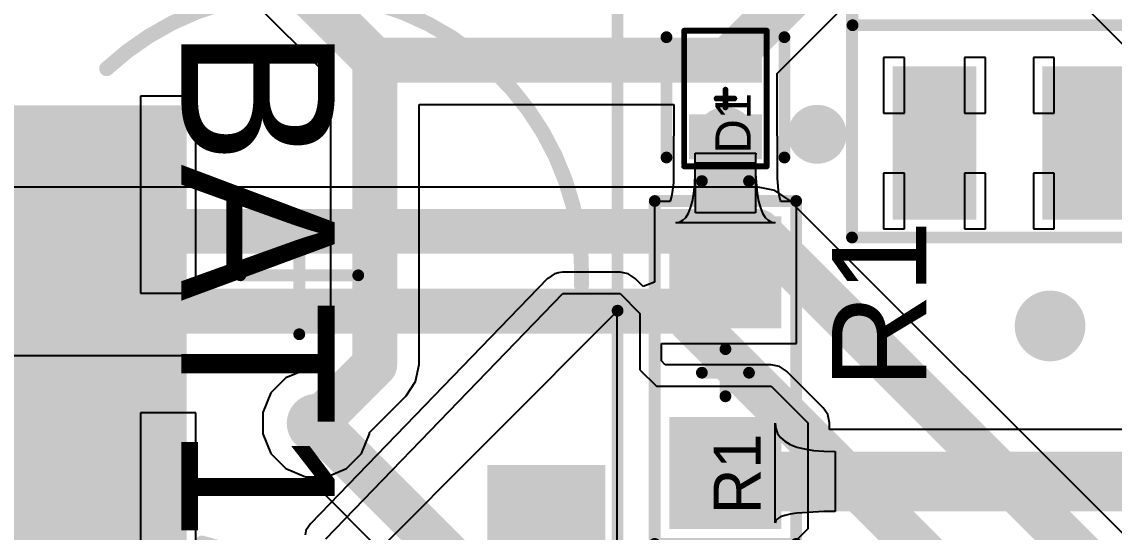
# Model space of a CAD drawing. Header units: millimetres. Extents: x -0.02 to 2.02, y -0.29 to 0.8.
# Drawn here: x 0.3338 to 0.6986, y 0.209 to 0.3794 of the extents above; entities that cross this region are included whole.
import ezdxf

# ---------------------------------------------------------------- set-up
doc = ezdxf.new("R2010")
doc.units = ezdxf.units.MM
doc.header["$MEASUREMENT"] = 0
for name, color, linetype in [('BottomLayer', 5, 'Continuous'), ('Mechanical2', 216, 'Continuous'), ('Mechanical3', 76, 'Continuous'), ('Mechanical4', 56, 'Continuous'), ('Mechanical5', 56, 'Continuous'), ('TopLayer', 1, 'Continuous'), ('TopOverlay', 2, 'Continuous'), ('TopPaste', 8, 'Continuous'), ('TopSolder', 216, 'Continuous'), ('ViaHoleLayer', 16, 'Continuous')]:
    doc.layers.add(name, color=color, linetype=linetype)
doc.styles.add('Arial', font='arial.ttf', dxfattribs={"height": 0.2})

# ---------------------------------------------------------------- blocks, each defined once
blk = doc.blocks.new('SOIC_8_13')
at = {"layer": 'TopLayer'}
for points in [[(-0.08701, 0.13287), (-0.06299, 0.13287), (-0.06299, 0.08563), (-0.08701, 0.08563)], [(-0.03701, 0.13287), (-0.01299, 0.13287), (-0.01299, 0.08563), (-0.03701, 0.08563)], [(0.01299, 0.13287), (0.03701, 0.13287), (0.03701, 0.08563), (0.01299, 0.08563)], [(0.06299, 0.13287), (0.08701, 0.13287), (0.08701, 0.08563), (0.06299, 0.08563)], [(-0.08701, -0.08563), (-0.06299, -0.08563), (-0.06299, -0.13287), (-0.08701, -0.13287)], [(-0.03701, -0.08563), (-0.01299, -0.08563), (-0.01299, -0.13287), (-0.03701, -0.13287)], [(0.01299, -0.08563), (0.03701, -0.08563), (0.03701, -0.13287), (0.01299, -0.13287)], [(0.06299, -0.08563), (0.08701, -0.08563), (0.08701, -0.13287), (0.06299, -0.13287)]]:
    blk.add_hatch(color=1, dxfattribs=at).paths.add_polyline_path(points)
at = {"layer": 'TopPaste'}
for points in [[(-0.08701, 0.13287), (-0.06299, 0.13287), (-0.06299, 0.08563), (-0.08701, 0.08563)], [(-0.03701, 0.13287), (-0.01299, 0.13287), (-0.01299, 0.08563), (-0.03701, 0.08563)], [(0.01299, 0.13287), (0.03701, 0.13287), (0.03701, 0.08563), (0.01299, 0.08563)], [(0.06299, 0.13287), (0.08701, 0.13287), (0.08701, 0.08563), (0.06299, 0.08563)], [(-0.08701, -0.08563), (-0.06299, -0.08563), (-0.06299, -0.13287), (-0.08701, -0.13287)], [(-0.03701, -0.08563), (-0.01299, -0.08563), (-0.01299, -0.13287), (-0.03701, -0.13287)], [(0.01299, -0.08563), (0.03701, -0.08563), (0.03701, -0.13287), (0.01299, -0.13287)], [(0.06299, -0.08563), (0.08701, -0.08563), (0.08701, -0.13287), (0.06299, -0.13287)]]:
    blk.add_hatch(color=8, dxfattribs=at).paths.add_polyline_path(points)
at = {"layer": 'TopSolder'}
for points in [[(-0.08898, 0.13484), (-0.06102, 0.13484), (-0.06102, 0.08366), (-0.08898, 0.08366)], [(-0.03898, 0.13484), (-0.01102, 0.13484), (-0.01102, 0.08366), (-0.03898, 0.08366)], [(0.01102, 0.13484), (0.03898, 0.13484), (0.03898, 0.08366), (0.01102, 0.08366)], [(0.06102, 0.13484), (0.08898, 0.13484), (0.08898, 0.08366), (0.06102, 0.08366)], [(-0.08898, -0.08366), (-0.06102, -0.08366), (-0.06102, -0.13484), (-0.08898, -0.13484)], [(-0.03898, -0.08366), (-0.01102, -0.08366), (-0.01102, -0.13484), (-0.03898, -0.13484)], [(0.01102, -0.08366), (0.03898, -0.08366), (0.03898, -0.13484), (0.01102, -0.13484)], [(0.06102, -0.08366), (0.08898, -0.08366), (0.08898, -0.13484), (0.06102, -0.13484)]]:
    blk.add_hatch(color=216, dxfattribs=at).paths.add_polyline_path(points)
at = {"layer": 'Mechanical3'}
for points, const_width in [([(-0.10256, -0.14075), (-0.10256, 0.13878)], 0.00394), ([(-0.10256, 0.13878), (0.10217, 0.13878)], 0.00394), ([(0.10217, -0.14075), (0.10217, 0.13878)], 0.00394), ([(0, -0.01969), (0, 0.01969)], 0.00787), ([(-0.01969, 0), (0.01969, 0)], 0.00787), ([(-0.10256, -0.14075), (0.10217, -0.14075)], 0.00394)]:
    blk.add_lwpolyline(points, dxfattribs=dict(at, const_width=const_width))
for points, const_width in [([(-0.10354, 0.13878, 1), (-0.10157, 0.13878, 1)], 0.00197), ([(-0.10354, 0.13878, 1), (-0.10157, 0.13878, 1)], 0.00197), ([(0.10118, 0.13878, 1), (0.10315, 0.13878, 1)], 0.00197), ([(0.10118, 0.13878, 1), (0.10315, 0.13878, 1)], 0.00197), ([(-0.00197, 0.01969, 1), (0.00197, 0.01969, 1)], 0.00394), ([(-0.02165, 0, 1), (-0.01772, 0, 1)], 0.00394), ([(0.01772, 0, 1), (0.02165, 0, 1)], 0.00394), ([(-0.00197, -0.01969, 1), (0.00197, -0.01969, 1)], 0.00394), ([(-0.10354, -0.14075, 1), (-0.10157, -0.14075, 1)], 0.00197), ([(-0.10354, -0.14075, 1), (-0.10157, -0.14075, 1)], 0.00197), ([(0.10118, -0.14075, 1), (0.10315, -0.14075, 1)], 0.00197), ([(0.10118, -0.14075, 1), (0.10315, -0.14075, 1)], 0.00197)]:
    blk.add_lwpolyline(points, format="xyb", close=True, dxfattribs=dict(at, const_width=const_width))
at = {"layer": 'Mechanical5', "const_width": 0.00394}
for points in [[(-0.10256, 0.13878), (0.10217, 0.13878)], [(-0.10256, -0.14075), (-0.10256, 0.13878)], [(0.10217, -0.14075), (0.10217, 0.13878)], [(-0.10256, -0.14075), (0.10217, -0.14075)]]:
    blk.add_lwpolyline(points, dxfattribs=at)
at = {"layer": 'Mechanical5', "const_width": 0.00197}
for points in [[(-0.10354, 0.13878, 1), (-0.10157, 0.13878, 1)], [(-0.10354, 0.13878, 1), (-0.10157, 0.13878, 1)], [(0.10118, 0.13878, 1), (0.10315, 0.13878, 1)], [(0.10118, 0.13878, 1), (0.10315, 0.13878, 1)], [(-0.10354, -0.14075, 1), (-0.10157, -0.14075, 1)], [(-0.10354, -0.14075, 1), (-0.10157, -0.14075, 1)], [(0.10118, -0.14075, 1), (0.10315, -0.14075, 1)], [(0.10118, -0.14075, 1), (0.10315, -0.14075, 1)]]:
    blk.add_lwpolyline(points, format="xyb", close=True, dxfattribs=at)
at = {"layer": 'TopOverlay', "const_width": 0.00394}
for points in [[(-0.10236, -0.06988), (-0.10236, 0.06791)], [(-0.10236, 0.06791), (0.10217, 0.06791)], [(0.10217, -0.06988), (0.10217, 0.06791)], [(-0.10236, -0.06988), (0.10217, -0.06988)]]:
    blk.add_lwpolyline(points, dxfattribs=at)
at = {"layer": 'TopOverlay'}
for points, const_width in [([(-0.10335, 0.06791, 1), (-0.10138, 0.06791, 1)], 0.00197), ([(-0.10335, 0.06791, 1), (-0.10138, 0.06791, 1)], 0.00197), ([(0.10118, 0.06791, 1), (0.10315, 0.06791, 1)], 0.00197), ([(0.10118, 0.06791, 1), (0.10315, 0.06791, 1)], 0.00197), ([(-0.10335, -0.06988, 1), (-0.10138, -0.06988, 1)], 0.00197), ([(-0.10335, -0.06988, 1), (-0.10138, -0.06988, 1)], 0.00197), ([(0.10118, -0.06988, 1), (0.10315, -0.06988, 1)], 0.00197), ([(0.10118, -0.06988, 1), (0.10315, -0.06988, 1)], 0.00197), ([(-0.11024, -0.1063, 1), (-0.11811, -0.1063, 1)], 0.01181), ([(-0.12106, -0.1063, 1), (-0.11516, -0.1063, 1)], 0.00591), ([(-0.11319, -0.1063, 1), (-0.10728, -0.1063, 1)], 0.00591)]:
    blk.add_lwpolyline(points, format="xyb", close=True, dxfattribs=dict(at, const_width=const_width))
at = {"layer": 'Mechanical5'}
blk.add_text('U2', height=0.031496, rotation=360, dxfattribs=at).set_placement((-0.09469, -0.0187))
blk = doc.blocks.new('RES_0603_15')
at = {"layer": 'TopLayer'}
for points in [[(-0.0502, 0.01673), (-0.01673, 0.01673), (-0.01673, -0.01673), (-0.0502, -0.01673)], [(0.01673, 0.01673), (0.0502, 0.01673), (0.0502, -0.01673), (0.01673, -0.01673)]]:
    blk.add_hatch(color=1, dxfattribs=at).paths.add_polyline_path(points)
at = {"layer": 'TopPaste'}
for points in [[(-0.0502, 0.01673), (-0.01673, 0.01673), (-0.01673, -0.01673), (-0.0502, -0.01673)], [(0.01673, 0.01673), (0.0502, 0.01673), (0.0502, -0.01673), (0.01673, -0.01673)]]:
    blk.add_hatch(color=8, dxfattribs=at).paths.add_polyline_path(points)
at = {"layer": 'TopSolder'}
for points in [[(-0.05217, 0.0187), (-0.01476, 0.0187), (-0.01476, -0.0187), (-0.05217, -0.0187)], [(0.01476, 0.0187), (0.05217, 0.0187), (0.05217, -0.0187), (0.01476, -0.0187)]]:
    blk.add_hatch(color=216, dxfattribs=at).paths.add_polyline_path(points)
at = {"layer": 'Mechanical2', "const_width": 0.00394}
for points in [[(-0.05715, 0.02362), (-0.05715, -0.02362)], [(-0.05715, 0.02362), (0.05732, 0.02362)], [(0.05732, 0.02362), (0.05732, -0.02362)], [(0, 0.00787), (0, -0.00787)], [(-0.00787, 0), (0.00787, 0)], [(-0.05715, -0.02362), (0.05732, -0.02362)]]:
    blk.add_lwpolyline(points, dxfattribs=at)
at = {"layer": 'Mechanical2', "const_width": 0.00197}
for points in [[(-0.05814, 0.02362, 1), (-0.05617, 0.02362, 1)], [(-0.05814, 0.02362, 1), (-0.05617, 0.02362, 1)], [(0.05633, 0.02362, 1), (0.0583, 0.02362, 1)], [(0.05633, 0.02362, 1), (0.0583, 0.02362, 1)], [(-0.00098, 0.00787, 1), (0.00098, 0.00787, 1)], [(-0.00886, 0, 1), (-0.00689, 0, 1)], [(0.00689, 0, 1), (0.00886, 0, 1)], [(-0.00098, -0.00787, 1), (0.00098, -0.00787, 1)], [(-0.05814, -0.02362, 1), (-0.05617, -0.02362, 1)], [(-0.05814, -0.02362, 1), (-0.05617, -0.02362, 1)], [(0.05633, -0.02362, 1), (0.0583, -0.02362, 1)], [(0.05633, -0.02362, 1), (0.0583, -0.02362, 1)]]:
    blk.add_lwpolyline(points, format="xyb", close=True, dxfattribs=at)
at = {"layer": 'Mechanical4', "const_width": 0.00394}
for points in [[(-0.05715, 0.02362), (-0.05715, -0.02362)], [(-0.05715, 0.02362), (0.05732, 0.02362)], [(0.05732, 0.02362), (0.05732, -0.02362)], [(-0.05715, -0.02362), (0.05732, -0.02362)]]:
    blk.add_lwpolyline(points, dxfattribs=at)
at = {"layer": 'Mechanical4', "const_width": 0.00197}
for points in [[(-0.05814, 0.02362, 1), (-0.05617, 0.02362, 1)], [(-0.05814, 0.02362, 1), (-0.05617, 0.02362, 1)], [(0.05633, 0.02362, 1), (0.0583, 0.02362, 1)], [(0.05633, 0.02362, 1), (0.0583, 0.02362, 1)], [(-0.05814, -0.02362, 1), (-0.05617, -0.02362, 1)], [(-0.05814, -0.02362, 1), (-0.05617, -0.02362, 1)], [(0.05633, -0.02362, 1), (0.0583, -0.02362, 1)], [(0.05633, -0.02362, 1), (0.0583, -0.02362, 1)]]:
    blk.add_lwpolyline(points, format="xyb", close=True, dxfattribs=at)
at = {"layer": 'TopOverlay', "const_width": 0.00394}
for points in [[(-0.05715, 0.02362), (-0.05715, -0.02362)], [(-0.05715, 0.02362), (0.05732, 0.02362)], [(0.05732, 0.02362), (0.05732, -0.02362)], [(-0.05715, -0.02362), (0.05732, -0.02362)]]:
    blk.add_lwpolyline(points, dxfattribs=at)
at = {"layer": 'TopOverlay', "const_width": 0.00197}
for points in [[(-0.05814, 0.02362, 1), (-0.05617, 0.02362, 1)], [(-0.05814, 0.02362, 1), (-0.05617, 0.02362, 1)], [(0.05633, 0.02362, 1), (0.0583, 0.02362, 1)], [(0.05633, 0.02362, 1), (0.0583, 0.02362, 1)], [(-0.05814, -0.02362, 1), (-0.05617, -0.02362, 1)], [(-0.05814, -0.02362, 1), (-0.05617, -0.02362, 1)], [(0.05633, -0.02362, 1), (0.0583, -0.02362, 1)], [(0.05633, -0.02362, 1), (0.0583, -0.02362, 1)]]:
    blk.add_lwpolyline(points, format="xyb", close=True, dxfattribs=at)
at = {"layer": 'Mechanical4'}
blk.add_text('R1', height=0.015748, dxfattribs=at).set_placement((-0.04724, -0.01181))
blk = doc.blocks.new('SDM05U40CSP_7_21')
at = {"layer": 'TopLayer'}
for points in [[(-0.01831, -0.01024), (-0.01831, 0.01024), (-0.00728, 0.01024), (-0.00728, -0.01024)], [(0.00728, -0.01024), (0.00728, 0.01024), (0.01831, 0.01024), (0.01831, -0.01024)]]:
    blk.add_hatch(color=1, dxfattribs=at).paths.add_polyline_path(points)
at = {"layer": 'TopPaste'}
for points in [[(-0.01831, -0.01024), (-0.01831, 0.01024), (-0.00728, 0.01024), (-0.00728, -0.01024)], [(0.00728, -0.01024), (0.00728, 0.01024), (0.01831, 0.01024), (0.01831, -0.01024)]]:
    blk.add_hatch(color=8, dxfattribs=at).paths.add_polyline_path(points)
at = {"layer": 'TopSolder'}
for points in [[(-0.02028, -0.0122), (-0.02028, 0.0122), (-0.00532, 0.0122), (-0.00532, -0.0122)], [(0.00531, -0.0122), (0.00531, 0.0122), (0.02028, 0.0122), (0.02028, -0.0122)]]:
    blk.add_hatch(color=216, dxfattribs=at).paths.add_polyline_path(points)
at = {"layer": 'Mechanical2', "const_width": 0.00197}
for points in [[(-0.02264, 0.01378), (-0.02264, -0.01378)], [(-0.02165, 0.01378), (0.02264, 0.01378)], [(0.02264, 0.01378), (0.02264, -0.01378)], [(0, 0.00295), (0, -0.00295)], [(-0.00295, 0), (0.00295, 0)], [(-0.02264, -0.01378), (0.02067, -0.01378)], [(0.02067, -0.01378), (0.02264, -0.01378)]]:
    blk.add_lwpolyline(points, dxfattribs=at)
at = {"layer": 'Mechanical2', "const_width": 0.000984}
for points in [[(-0.02313, 0.01378, 1), (-0.02215, 0.01378, 1)], [(-0.02215, 0.01378, 1), (-0.02116, 0.01378, 1)], [(0.02215, 0.01378, 1), (0.02313, 0.01378, 1)], [(0.02215, 0.01378, 1), (0.02313, 0.01378, 1)], [(-0.00049, 0.00295, 1), (0.00049, 0.00295, 1)], [(-0.00344, 0, 1), (-0.00246, 0, 1)], [(0.00246, 0, 1), (0.00344, 0, 1)], [(-0.00049, -0.00295, 1), (0.00049, -0.00295, 1)], [(-0.02313, -0.01378, 1), (-0.02215, -0.01378, 1)], [(-0.02313, -0.01378, 1), (-0.02215, -0.01378, 1)], [(0.02018, -0.01378, 1), (0.02116, -0.01378, 1)], [(0.02018, -0.01378, 1), (0.02116, -0.01378, 1)], [(0.02215, -0.01378, 1), (0.02313, -0.01378, 1)], [(0.02215, -0.01378, 1), (0.02313, -0.01378, 1)]]:
    blk.add_lwpolyline(points, format="xyb", close=True, dxfattribs=at)
at = {"layer": 'Mechanical4', "const_width": 0.00197}
for points in [[(-0.02264, 0.01378), (-0.02264, -0.01378)], [(-0.02165, 0.01378), (0.02264, 0.01378)], [(0.02264, 0.01378), (0.02264, -0.01378)], [(-0.02264, -0.01378), (0.02067, -0.01378)], [(0.02067, -0.01378), (0.02264, -0.01378)]]:
    blk.add_lwpolyline(points, dxfattribs=at)
at = {"layer": 'Mechanical4', "const_width": 0.000984}
for points in [[(-0.02313, 0.01378, 1), (-0.02215, 0.01378, 1)], [(-0.02215, 0.01378, 1), (-0.02116, 0.01378, 1)], [(0.02215, 0.01378, 1), (0.02313, 0.01378, 1)], [(0.02215, 0.01378, 1), (0.02313, 0.01378, 1)], [(-0.02313, -0.01378, 1), (-0.02215, -0.01378, 1)], [(-0.02313, -0.01378, 1), (-0.02215, -0.01378, 1)], [(0.02018, -0.01378, 1), (0.02116, -0.01378, 1)], [(0.02018, -0.01378, 1), (0.02116, -0.01378, 1)], [(0.02215, -0.01378, 1), (0.02313, -0.01378, 1)], [(0.02215, -0.01378, 1), (0.02313, -0.01378, 1)]]:
    blk.add_lwpolyline(points, format="xyb", close=True, dxfattribs=at)
at = {"layer": 'TopOverlay', "const_width": 0.00394}
for points in [[(-0.01969, 0.01969), (0.02047, 0.01969)], [(-0.02756, 0.00787), (-0.02756, -0.00787)], [(-0.01969, -0.01969), (0.02047, -0.01969)]]:
    blk.add_lwpolyline(points, dxfattribs=at)
at = {"layer": 'TopOverlay', "const_width": 0.00197}
for points in [[(-0.02067, 0.01969, 1), (-0.0187, 0.01969, 1)], [(0.01949, 0.01969, 1), (0.02146, 0.01969, 1)], [(-0.02854, 0.00787, 1), (-0.02657, 0.00787, 1)], [(-0.02854, -0.00787, 1), (-0.02657, -0.00787, 1)], [(-0.02067, -0.01969, 1), (-0.0187, -0.01969, 1)], [(0.01949, -0.01969, 1), (0.02146, -0.01969, 1)]]:
    blk.add_lwpolyline(points, format="xyb", close=True, dxfattribs=at)
at = {"layer": 'Mechanical4'}
blk.add_text('D1', height=0.011811, dxfattribs=at).set_placement((-0.01831, -0.00846))
blk = doc.blocks.new('ML414H_IV01E_26')
at = {"layer": 'TopLayer'}
for points in [[(0.06332, 0.10216), (0.10269, 0.10216), (0.10269, 0.06279), (0.06332, 0.06279)], [(-0.05479, -0.03957), (0.10663, -0.03957), (0.10663, -0.1065), (-0.05479, -0.1065)]]:
    blk.add_hatch(color=1, dxfattribs=at).paths.add_polyline_path(points)
at = {"layer": 'TopPaste'}
blk.add_hatch(color=8, dxfattribs=at).paths.add_polyline_path([(-0.05479, -0.03957), (0.10663, -0.03957), (0.10663, -0.1065), (-0.05479, -0.1065)])
at = {"layer": 'TopSolder'}
for points in [[(0.06332, 0.10216), (0.10269, 0.10216), (0.10269, 0.06279), (0.06332, 0.06279)], [(-0.05676, -0.0376), (0.10859, -0.0376), (0.10859, -0.10847), (-0.05676, -0.10847)]]:
    blk.add_hatch(color=216, dxfattribs=at).paths.add_polyline_path(points)
at = {"layer": 'Mechanical2', "const_width": 0.00394}
for points in [[(-0.09843, -0.11024), (-0.09843, 0.1063)], [(0.01181, 0.1063), (-0.09843, 0.1063)], [(0.11024, 0.1063), (0.01181, 0.1063)], [(0.11024, -0.11024), (0.11024, 0.1063)], [(0, -0.01969), (0, 0.01969)], [(0.01969, 0), (-0.01969, 0)], [(0.11024, -0.11024), (-0.09843, -0.11024)]]:
    blk.add_lwpolyline(points, dxfattribs=at)
at = {"layer": 'Mechanical2', "const_width": 0.00197}
for points in [[(-0.09941, 0.1063, 1), (-0.09744, 0.1063, 1)], [(-0.09941, 0.1063, 1), (-0.09744, 0.1063, 1)], [(0.01083, 0.1063, 1), (0.0128, 0.1063, 1)], [(0.01083, 0.1063, 1), (0.0128, 0.1063, 1)], [(0.10925, 0.1063, 1), (0.11122, 0.1063, 1)], [(0.10925, 0.1063, 1), (0.11122, 0.1063, 1)], [(-0.00098, 0.01969, 1), (0.00098, 0.01969, 1)], [(-0.02067, 0, 1), (-0.0187, 0, 1)], [(0.0187, 0, 1), (0.02067, 0, 1)], [(-0.00098, -0.01969, 1), (0.00098, -0.01969, 1)], [(-0.09941, -0.11024, 1), (-0.09744, -0.11024, 1)], [(-0.09941, -0.11024, 1), (-0.09744, -0.11024, 1)], [(0.10925, -0.11024, 1), (0.11122, -0.11024, 1)], [(0.10925, -0.11024, 1), (0.11122, -0.11024, 1)]]:
    blk.add_lwpolyline(points, format="xyb", close=True, dxfattribs=at)
at = {"layer": 'Mechanical4', "const_width": 0.00394}
for points in [[(-0.09843, -0.11024), (-0.09843, 0.1063)], [(0.01181, 0.1063), (-0.09843, 0.1063)], [(0.11024, 0.1063), (0.01181, 0.1063)], [(0.11024, -0.11024), (0.11024, 0.1063)], [(0.11024, -0.11024), (-0.09843, -0.11024)]]:
    blk.add_lwpolyline(points, dxfattribs=at)
at = {"layer": 'Mechanical4', "const_width": 0.00197}
for points in [[(-0.09941, 0.1063, 1), (-0.09744, 0.1063, 1)], [(-0.09941, 0.1063, 1), (-0.09744, 0.1063, 1)], [(0.01083, 0.1063, 1), (0.0128, 0.1063, 1)], [(0.01083, 0.1063, 1), (0.0128, 0.1063, 1)], [(0.10925, 0.1063, 1), (0.11122, 0.1063, 1)], [(0.10925, 0.1063, 1), (0.11122, 0.1063, 1)], [(-0.09941, -0.11024, 1), (-0.09744, -0.11024, 1)], [(-0.09941, -0.11024, 1), (-0.09744, -0.11024, 1)], [(0.10925, -0.11024, 1), (0.11122, -0.11024, 1)], [(0.10925, -0.11024, 1), (0.11122, -0.11024, 1)]]:
    blk.add_lwpolyline(points, format="xyb", close=True, dxfattribs=at)
at = {"layer": 'TopLayer'}
for p, q in [((0.10663, 0.01161), (0.01214, 0.1061)), ((0.01214, 0.1061), (0.10663, 0.1061)), ((0.10663, 0.1061), (0.10663, 0.01161))]:
    blk.add_line(p, q, dxfattribs=at)
at = {"layer": 'TopOverlay', "const_width": 0.005}
for points in [[(-0.06898, -0.06433, -0.668179), (0.00329, 0.09427)], [(0.0952, 0.00866, -0.087489), (0.0894, -0.03257)]]:
    blk.add_lwpolyline(points, format="xyb", dxfattribs=at)
at = {"layer": 'TopOverlay', "const_width": 0.0025}
for points in [[(0.00204, 0.09427, 1), (0.00454, 0.09427, 1)], [(0.09395, 0.00866, 1), (0.09645, 0.00866, 1)], [(0.08815, -0.03257, 1), (0.09065, -0.03257, 1)], [(-0.07023, -0.06433, 1), (-0.06773, -0.06433, 1)]]:
    blk.add_lwpolyline(points, format="xyb", close=True, dxfattribs=at)
at = {"layer": 'Mechanical4'}
blk.add_text('BAT1', height=0.051181, dxfattribs=at).set_placement((-0.08268, -0.03937))

msp = doc.modelspace()

# ---------------------------------------------------------------- hatches: boundary and pattern name
at = {"layer": 'BottomLayer'}
h = msp.add_hatch(color=5, dxfattribs=at)
edge = h.paths.add_edge_path()
edge.add_arc((0.67717, 0.27784), 0.01181, 0, 360)
h = msp.add_hatch(color=5, dxfattribs=at)
edge = h.paths.add_edge_path()
edge.add_arc((0.43209, 0.24536), 0.00984, 0, 360)
at = {"layer": 'TopLayer'}
h = msp.add_hatch(color=1, dxfattribs=at)
edge = h.paths.add_edge_path()
edge.add_arc((0.67717, 0.27784), 0.01181, 0, 360)
h = msp.add_hatch(color=1, dxfattribs=at)
edge = h.paths.add_edge_path()
edge.add_arc((0.43209, 0.24536), 0.00984, 0, 360)
at = {"layer": 'ViaHoleLayer'}
h = msp.add_hatch(color=16, dxfattribs=at)
edge = h.paths.add_edge_path()
edge.add_arc((0.67717, 0.27784), 0.00591, 0, 360)
h = msp.add_hatch(color=16, dxfattribs=at)
edge = h.paths.add_edge_path()
edge.add_arc((0.43209, 0.24536), 0.00591, 0, 360)

# ---------------------------------------------------------------- linework, layer by layer
at = {"layer": 'BottomLayer'}
for p, q in [((0.52767, 0.54567), (0.80991, 0.26342)), ((0.57964, 0.32421), (0.29374, 0.32421)), ((0.5853, 0.32308), (0.57964, 0.32421)), ((0.59009, 0.31988), (0.5853, 0.32308)), ((0.77581, 0.13416), (0.59009, 0.31988)), ((0.2949, 0.26798), (0.42799, 0.26798)), ((0.42799, 0.26798), (0.42854, 0.26321)), ((0.42854, 0.26321), (0.42198, 0.26049)), ((0.42198, 0.26049), (0.41696, 0.25547)), ((0.41696, 0.25547), (0.41424, 0.24891)), ((0.41424, 0.24891), (0.41424, 0.24181)), ((0.41424, 0.24181), (0.41696, 0.23526)), ((0.41696, 0.23526), (0.42198, 0.23024)), ((0.42198, 0.23024), (0.42854, 0.22752)), ((0.42854, 0.22752), (0.42902, 0.22752)), ((0.42902, 0.22752), (0.49939, 0.15715))]:
    msp.add_line(p, q, dxfattribs=at)
at = {"layer": 'BottomLayer', "const_width": 0.015}
for points in [[(0.28329, 0.30942), (0.57964, 0.30942)], [(0.57964, 0.30942), (0.76969, 0.11938)], [(0.28445, 0.28276), (0.55413, 0.28276)], [(0.55413, 0.28276), (0.75197, 0.08493)], [(0.43209, 0.24536), (0.50984, 0.16761)]]:
    msp.add_lwpolyline(points, dxfattribs=at)
at = {"layer": 'BottomLayer', "const_width": 0.0075}
for points in [[(0.57589, 0.30942, 1), (0.58339, 0.30942, 1)], [(0.57589, 0.30942, 1), (0.58339, 0.30942, 1)], [(0.55038, 0.28276, 1), (0.55788, 0.28276, 1)], [(0.55038, 0.28276, 1), (0.55788, 0.28276, 1)], [(0.42834, 0.24536, 1), (0.43584, 0.24536, 1)]]:
    msp.add_lwpolyline(points, format="xyb", close=True, dxfattribs=at)
at = {"layer": 'TopLayer'}
for p, q in [((0.39318, 0.40411), (0.43686, 0.36043)), ((0.586, 0.36214), (0.61192, 0.38806)), ((0.62858, 0.36749), (0.62158, 0.36749)), ((0.62158, 0.36749), (0.62158, 0.34887)), ((0.62858, 0.34887), (0.62858, 0.36749)), ((0.65559, 0.36749), (0.64858, 0.36749)), ((0.64858, 0.36749), (0.64858, 0.34887)), ((0.65559, 0.34887), (0.65559, 0.36749)), ((0.67858, 0.36749), (0.67158, 0.36749)), ((0.67158, 0.36749), (0.67158, 0.34887)), ((0.67858, 0.34887), (0.67858, 0.36749)), ((0.586, 0.35405), (0.586, 0.36214)), ((0.43686, 0.36043), (0.43686, 0.27104)), ((0.39187, 0.35454), (0.3734, 0.35454)), ((0.3734, 0.35454), (0.3734, 0.28883)), ((0.39187, 0.28883), (0.39187, 0.35454)), ((0.586, 0.35348), (0.586, 0.35405)), ((0.586, 0.35405), (0.586, 0.35405)), ((0.46642, 0.26492), (0.46642, 0.35177)), ((0.46642, 0.35177), (0.55153, 0.35177)), ((0.55153, 0.35177), (0.55153, 0.34145)), ((0.586, 0.35005), (0.586, 0.35348)), ((0.586, 0.35348), (0.586, 0.35348)), ((0.586, 0.34145), (0.586, 0.35005)), ((0.62158, 0.34887), (0.62858, 0.34887)), ((0.64858, 0.34887), (0.65559, 0.34887)), ((0.67158, 0.34887), (0.67858, 0.34887)), ((0.55153, 0.34145), (0.55143, 0.34097)), ((0.55143, 0.34097), (0.55143, 0.3271)), ((0.58609, 0.34097), (0.586, 0.34145)), ((0.58609, 0.32723), (0.58609, 0.34097)), ((0.5585, 0.3251), (0.55876, 0.3323)), ((0.55876, 0.31557), (0.55865, 0.33557)), ((0.55865, 0.33557), (0.57888, 0.33557)), ((0.55876, 0.3323), (0.57876, 0.3323)), ((0.57884, 0.33477), (0.57876, 0.31557)), ((0.57876, 0.3323), (0.57883, 0.3285)), ((0.57886, 0.33537), (0.57884, 0.33477)), ((0.57888, 0.33557), (0.57886, 0.33537)), ((0.57883, 0.3285), (0.57936, 0.3221)), ((0.62858, 0.32887), (0.62158, 0.32887)), ((0.62158, 0.32887), (0.62158, 0.31024)), ((0.62858, 0.31024), (0.62858, 0.32887)), ((0.65559, 0.32887), (0.64858, 0.32887)), ((0.64858, 0.32887), (0.64858, 0.31024)), ((0.65559, 0.31024), (0.65559, 0.32887)), ((0.67858, 0.32887), (0.67158, 0.32887)), ((0.67158, 0.32887), (0.67158, 0.31024)), ((0.67858, 0.31024), (0.67858, 0.32887)), ((0.55137, 0.32563), (0.5511, 0.32312)), ((0.55143, 0.3271), (0.55137, 0.32563)), ((0.55817, 0.3221), (0.5585, 0.3251)), ((0.58644, 0.32303), (0.58609, 0.32723)), ((0.55073, 0.32106), (0.55033, 0.31958)), ((0.5511, 0.32312), (0.55073, 0.32106)), ((0.5577, 0.3195), (0.55817, 0.3221)), ((0.57936, 0.3221), (0.57982, 0.3195)), ((0.58679, 0.32106), (0.58644, 0.32303)), ((0.58719, 0.31958), (0.58679, 0.32106)), ((0.55027, 0.31942), (0.54503, 0.31942)), ((0.54503, 0.31942), (0.54503, 0.31239)), ((0.55033, 0.31958), (0.55027, 0.31942)), ((0.55711, 0.3173), (0.5577, 0.3195)), ((0.57982, 0.3195), (0.58041, 0.3173)), ((0.58726, 0.31942), (0.58719, 0.31958)), ((0.59249, 0.31942), (0.58726, 0.31942)), ((0.59249, 0.31239), (0.59249, 0.31942)), ((0.55453, 0.3131), (0.55552, 0.3141)), ((0.55552, 0.3141), (0.55638, 0.3155)), ((0.55638, 0.3155), (0.55711, 0.3173)), ((0.57876, 0.31557), (0.55876, 0.31557)), ((0.58041, 0.3173), (0.58114, 0.3155)), ((0.58114, 0.3155), (0.582, 0.3141)), ((0.582, 0.3141), (0.58299, 0.3131)), ((0.54503, 0.31239), (0.54501, 0.3123)), ((0.54501, 0.3123), (0.54503, 0.31222)), ((0.54503, 0.31222), (0.54503, 0.29251)), ((0.55215, 0.3123), (0.55341, 0.3125)), ((0.58537, 0.3123), (0.55215, 0.3123)), ((0.55341, 0.3125), (0.55453, 0.3131)), ((0.58299, 0.3131), (0.58412, 0.3125)), ((0.58412, 0.3125), (0.58537, 0.3123)), ((0.59251, 0.3123), (0.59249, 0.31239)), ((0.59249, 0.31222), (0.59251, 0.3123)), ((0.59249, 0.27196), (0.59249, 0.31222)), ((0.62158, 0.31024), (0.62858, 0.31024)), ((0.64858, 0.31024), (0.65559, 0.31024)), ((0.67158, 0.31024), (0.67858, 0.31024)), ((0.51304, 0.29552), (0.51173, 0.29526)), ((0.51434, 0.29581), (0.51304, 0.29552)), ((0.5144, 0.2958), (0.51434, 0.29581)), ((0.51446, 0.29581), (0.5144, 0.2958)), ((0.53355, 0.29581), (0.51446, 0.29581)), ((0.53628, 0.29526), (0.53355, 0.29581)), ((0.50933, 0.29363), (0.43015, 0.21177)), ((0.50938, 0.29367), (0.50933, 0.29363)), ((0.50941, 0.29372), (0.50938, 0.29367)), ((0.51052, 0.29446), (0.50941, 0.29372)), ((0.51162, 0.29522), (0.51052, 0.29446)), ((0.51168, 0.29523), (0.51162, 0.29522)), ((0.51173, 0.29526), (0.51168, 0.29523)), ((0.5386, 0.29372), (0.53628, 0.29526)), ((0.54133, 0.29098), (0.5386, 0.29372)), ((0.54503, 0.29251), (0.54133, 0.29098)), ((0.3734, 0.28883), (0.39187, 0.28883)), ((0.43528, 0.2068), (0.51446, 0.28867)), ((0.51446, 0.28867), (0.53355, 0.28867)), ((0.53355, 0.28867), (0.54022, 0.282)), ((0.54022, 0.282), (0.54022, 0.26321)), ((0.43686, 0.27104), (0.42902, 0.26321)), ((0.54736, 0.26617), (0.54736, 0.27196)), ((0.54736, 0.27196), (0.59249, 0.27196)), ((0.42854, 0.26321), (0.42198, 0.26049)), ((0.42902, 0.26321), (0.42854, 0.26321)), ((0.4653, 0.25926), (0.46642, 0.26492)), ((0.54022, 0.26321), (0.54569, 0.25774)), ((0.54864, 0.26488), (0.54736, 0.26617)), ((0.58407, 0.26488), (0.54864, 0.26488)), ((0.5868, 0.26434), (0.58407, 0.26488)), ((0.58912, 0.26279), (0.5868, 0.26434)), ((0.60137, 0.25054), (0.58912, 0.26279)), ((0.42198, 0.26049), (0.41696, 0.25547)), ((0.46209, 0.25446), (0.4653, 0.25926)), ((0.41696, 0.25547), (0.41424, 0.24891)), ((0.54569, 0.25774), (0.58407, 0.25774)), ((0.58407, 0.25774), (0.59632, 0.24549)), ((0.44993, 0.2423), (0.46209, 0.25446)), ((0.39187, 0.24883), (0.3734, 0.24883)), ((0.3734, 0.24883), (0.3734, 0.18312)), ((0.39187, 0.18312), (0.39187, 0.24883)), ((0.41424, 0.24891), (0.41424, 0.24181)), ((0.60291, 0.24823), (0.60137, 0.25054)), ((0.60346, 0.24549), (0.60291, 0.24823)), ((0.58537, 0.21215), (0.58537, 0.24537)), ((0.58537, 0.24537), (0.58557, 0.24358)), ((0.59632, 0.24549), (0.59632, 0.21006)), ((0.60346, 0.24324), (0.60346, 0.24549)), ((0.41424, 0.24181), (0.41696, 0.23526)), ((0.44721, 0.23526), (0.44993, 0.24181)), ((0.44993, 0.24181), (0.44993, 0.2423)), ((0.58557, 0.24358), (0.58617, 0.24197)), ((0.58617, 0.24197), (0.58717, 0.24055)), ((0.82412, 0.24324), (0.60346, 0.24324)), ((0.58717, 0.24055), (0.58857, 0.23932)), ((0.58857, 0.23932), (0.59037, 0.23827)), ((0.59037, 0.23827), (0.59257, 0.23742)), ((0.59257, 0.23742), (0.59517, 0.23676)), ((0.41696, 0.23526), (0.42198, 0.23024)), ((0.44219, 0.23024), (0.44721, 0.23526)), ((0.59517, 0.23676), (0.59817, 0.23629)), ((0.59817, 0.23629), (0.60157, 0.236)), ((0.60157, 0.236), (0.60537, 0.23591)), ((0.60537, 0.23591), (0.60537, 0.21591)), ((0.42198, 0.23024), (0.42854, 0.22752)), ((0.43564, 0.22752), (0.44219, 0.23024)), ((0.42854, 0.22752), (0.43564, 0.22752)), ((0.59257, 0.21531), (0.59037, 0.21497)), ((0.60157, 0.21587), (0.59257, 0.21531)), ((0.60537, 0.21591), (0.60157, 0.21587)), ((0.43015, 0.21177), (0.42942, 0.21064)), ((0.58557, 0.21286), (0.58537, 0.21215)), ((0.58617, 0.2135), (0.58557, 0.21286)), ((0.58717, 0.21407), (0.58617, 0.2135)), ((0.58857, 0.21455), (0.58717, 0.21407)), ((0.59037, 0.21497), (0.58857, 0.21455)), ((0.42864, 0.20942), (0.4284, 0.20811)), ((0.42867, 0.20948), (0.42864, 0.20942)), ((0.42868, 0.20953), (0.42867, 0.20948)), ((0.42942, 0.21064), (0.42868, 0.20953)), ((0.59632, 0.21006), (0.58143, 0.19517))]:
    msp.add_line(p, q, dxfattribs=at)
for points, const_width in [([(0.40364, 0.41456), (0.45164, 0.36656)], 0.015), ([(0.56951, 0.36656), (0.6058, 0.40284)], 0.015), ([(0.45164, 0.26492), (0.45164, 0.36656)], 0.015), ([(0.45164, 0.36656), (0.56876, 0.36656)], 0.015), ([(0.56876, 0.36656), (0.56951, 0.36656)], 0.015), ([(0.56876, 0.29569), (0.56876, 0.34097)], 0.02), ([(0.43209, 0.24536), (0.45164, 0.26492)], 0.015), ([(0.56876, 0.22876), (0.57162, 0.22591)], 0.02), ([(0.57162, 0.22591), (0.89929, 0.22591)], 0.02)]:
    msp.add_lwpolyline(points, dxfattribs=dict(at, const_width=const_width))
for points, const_width in [([(0.44789, 0.36656, 1), (0.45539, 0.36656, 1)], 0.0075), ([(0.44789, 0.36656, 1), (0.45539, 0.36656, 1)], 0.0075), ([(0.44789, 0.36656, 1), (0.45539, 0.36656, 1)], 0.0075), ([(0.56501, 0.36656, 1), (0.57251, 0.36656, 1)], 0.0075), ([(0.56501, 0.36656, 1), (0.57251, 0.36656, 1)], 0.0075), ([(0.56576, 0.36656, 1), (0.57326, 0.36656, 1)], 0.0075), ([(0.56576, 0.36656, 1), (0.57326, 0.36656, 1)], 0.0075), ([(0.56376, 0.34097, 1), (0.57376, 0.34097, 1)], 0.01), ([(0.56376, 0.29569, 1), (0.57376, 0.29569, 1)], 0.01), ([(0.44789, 0.26492, 1), (0.45539, 0.26492, 1)], 0.0075), ([(0.44789, 0.26492, 1), (0.45539, 0.26492, 1)], 0.0075), ([(0.42834, 0.24536, 1), (0.43584, 0.24536, 1)], 0.0075), ([(0.56376, 0.22876, 1), (0.57376, 0.22876, 1)], 0.01), ([(0.56662, 0.22591, 1), (0.57662, 0.22591, 1)], 0.01), ([(0.56662, 0.22591, 1), (0.57662, 0.22591, 1)], 0.01)]:
    msp.add_lwpolyline(points, format="xyb", close=True, dxfattribs=dict(at, const_width=const_width))

# ---------------------------------------------------------------- block references
msp.add_blockref('SOIC_8_13', (0.71358, 0.44812))
for name, p, rotation in [('ML414H_IV01E_26', (0.42644, 0.29475), 270), ('SDM05U40CSP_7_21', (0.56876, 0.35376), 90), ('RES_0603_15', (0.56876, 0.26223), 90)]:
    msp.add_blockref(name, p, dxfattribs=dict(rotation=rotation))

# ---------------------------------------------------------------- texts
at = {"layer": 'TopOverlay', "style": 'Arial'}
msp.add_text('R1', height=0.031496, rotation=90, dxfattribs=at).set_placement((0.63582, 0.25685))

doc.saveas('drawing.dxf')
